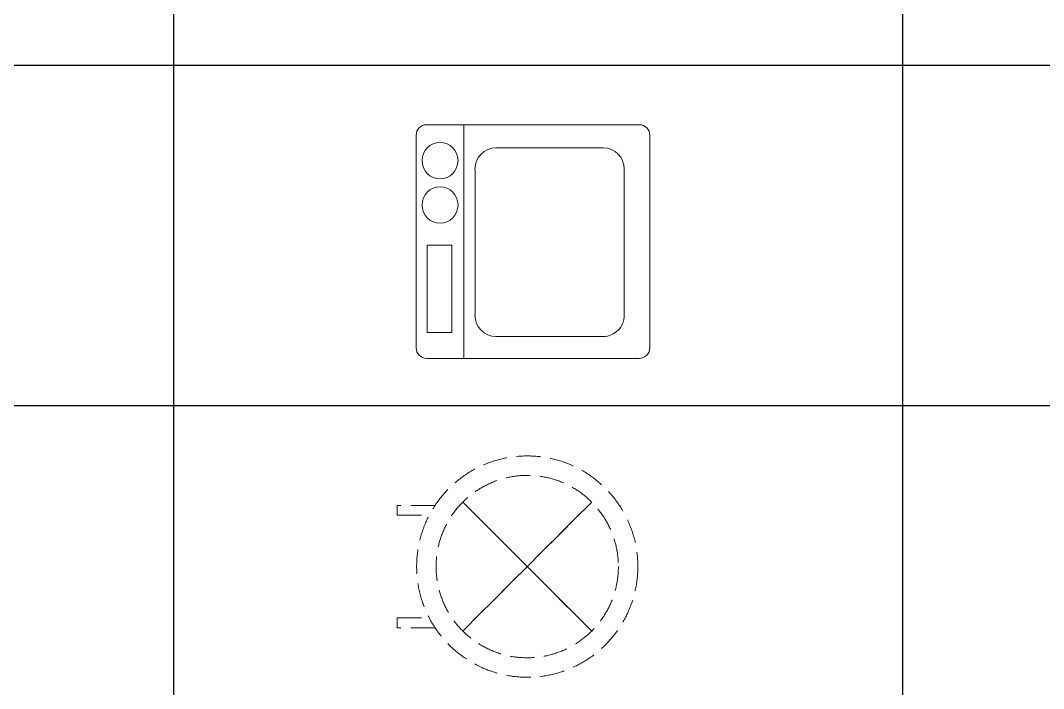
# Model space of a CAD drawing. Extents: x 27938 to 983267, y -209821 to 1628073.
# Drawn here: x 676438 to 678543, y -203317 to -201943 of the extents above; entities that cross this region are included whole.
import ezdxf

# ---------------------------------------------------------------- set-up
doc = ezdxf.new("R2010")
doc.units = 0
doc.header["$LTSCALE"] = 1000
doc.header["$MEASUREMENT"] = 0
doc.linetypes.add('$1$DASH', pattern=[0.35, 0.25, -0.1])
doc.layers.add('C-Sheet-图框', color=101, linetype='Continuous')
for name, color, linetype, lineweight in [('LVTRY', 1, 'Continuous', 13), ('平面-空调预留孔', 173, 'Continuous', 15), ('粉刷', 251, 'Continuous', 9)]:
    doc.layers.add(name, color=color, linetype=linetype, lineweight=lineweight)

# ---------------------------------------------------------------- blocks, each defined once
blk = doc.blocks.new('RECTANG')
for p, q in [((1, 1), (0, 1)), ((0, 1), (0, 0)), ((1, 0), (1, 1)), ((0, 0), (1, 0))]:
    blk.add_line(p, q)
blk = doc.blocks.new('洗衣机')
at = {"layer": 'LVTRY'}
for p, q in [((3791567.4, 243472.1), (3791021, 243472.1)), ((3791116.5, 243472.1), (3791116.5, 242871.5)), ((3790993.7, 243444.5), (3790993.7, 242899.1)), ((3791594.6, 242899.1), (3791594.6, 243444.5)), ((3791199, 243412.7), (3791474.9, 243412.7)), ((3791145.1, 242982.5), (3791145.1, 243358)), ((3791528.8, 243358), (3791528.8, 242982.5)), ((3791474.9, 242927.8), (3791199, 242927.8)), ((3791021, 242871.5), (3791567.4, 242871.5))]:
    blk.add_line(p, q, dxfattribs=at)
at = {"layer": 'LVTRY', "extrusion": (0, 0, -1)}
for centre, major_axis, start_param, end_param in [((3791021, 243444.5), (0, 27.6), -1.570796, 0), ((3791567.4, 243444.5), (0, 27.6), 0, 1.570796), ((3791055.1, 243379.8), (0, 46.9), 3.141593, 9.424778), ((3791199, 243358), (0, 54.7), 4.712389, 6.283185), ((3791474.9, 243358), (0, 54.7), 0, 1.570796), ((3791055.1, 243265.7), (0, 46.9), 3.141593, 9.424778), ((3791199, 242982.5), (0, 54.7), 3.141593, 4.712389), ((3791474.9, 242982.5), (0, 54.7), 1.570796, 3.141593), ((3791021, 242899.1), (0, 27.6), 3.141593, 4.712389), ((3791567.4, 242899.1), (0, 27.6), 1.570796, 3.141593)]:
    blk.add_ellipse(centre, major_axis=major_axis, ratio=0.986385, start_param=start_param, end_param=end_param, dxfattribs=at)
at = {"layer": 'LVTRY', "xscale": 63.25620569481588, "yscale": 224.5369532744355, "zscale": 64.12934308941763, "rotation": 180}
blk.add_blockref('RECTANG', (3791085.2, 243162.4), dxfattribs=at)
blk = doc.blocks.new('dnfhfn')
at = {"linetype": '$1$DASH', "ltscale": 0.2}
for p, q in [((101.9, 495, 0), (121.9, 495, 0)), ((101.9, 417.2, 0), (101.9, 495, 0)), ((121.9, 495, 0), (121.9, 429, 0)), ((353.1, 495, 0), (333.1, 495, 0)), ((333.1, 495, 0), (333.1, 429, 0)), ((353.1, 417.2, 0), (353.1, 495, 0))]:
    blk.add_line(p, q, dxfattribs=at)
at = {"linetype": '$1$DASH', "ltscale": 0.2, "elevation": 0}
for points in [[(94.9, 360.1), (94.9, 360.1), (360.1, 94.9), (360.1, 94.9)], [(360.1, 360.1), (94.9, 94.9), (94.9, 94.9), (360.1, 360.1)]]:
    blk.add_lwpolyline(points, close=True, dxfattribs=at)
at = {"linetype": '$1$DASH', "ltscale": 0.2}
for radius in [227.5, 187.5]:
    blk.add_circle((227.5, 227.5, 0), radius, dxfattribs=at)
blk = doc.blocks.new('A$C78D13F63')
at = {"layer": 'C-Sheet-图框', "color": 0}
for p, q in [((6738.6, 6600), (6738.6, 300)), ((8238.6, 6600), (8238.6, 300)), ((300, 3800), (13786.8, 3800)), ((300, 3100), (13786.8, 3100))]:
    blk.add_line(p, q, dxfattribs=at)
at = {"layer": '平面-空调预留孔', "rotation": 90.00000000000001}
blk.add_blockref('dnfhfn', (7694.1, 2541.2), dxfattribs=at)
at = {"layer": '粉刷', "xscale": 0.8, "yscale": 0.8, "zscale": 0.8}
blk.add_blockref('洗衣机', (-3025556.9, -191100.4), dxfattribs=at)

msp = doc.modelspace()

# ---------------------------------------------------------------- block references
msp.add_blockref('A$C78D13F63', (670014.1, -205835))

doc.saveas('drawing.dxf')
